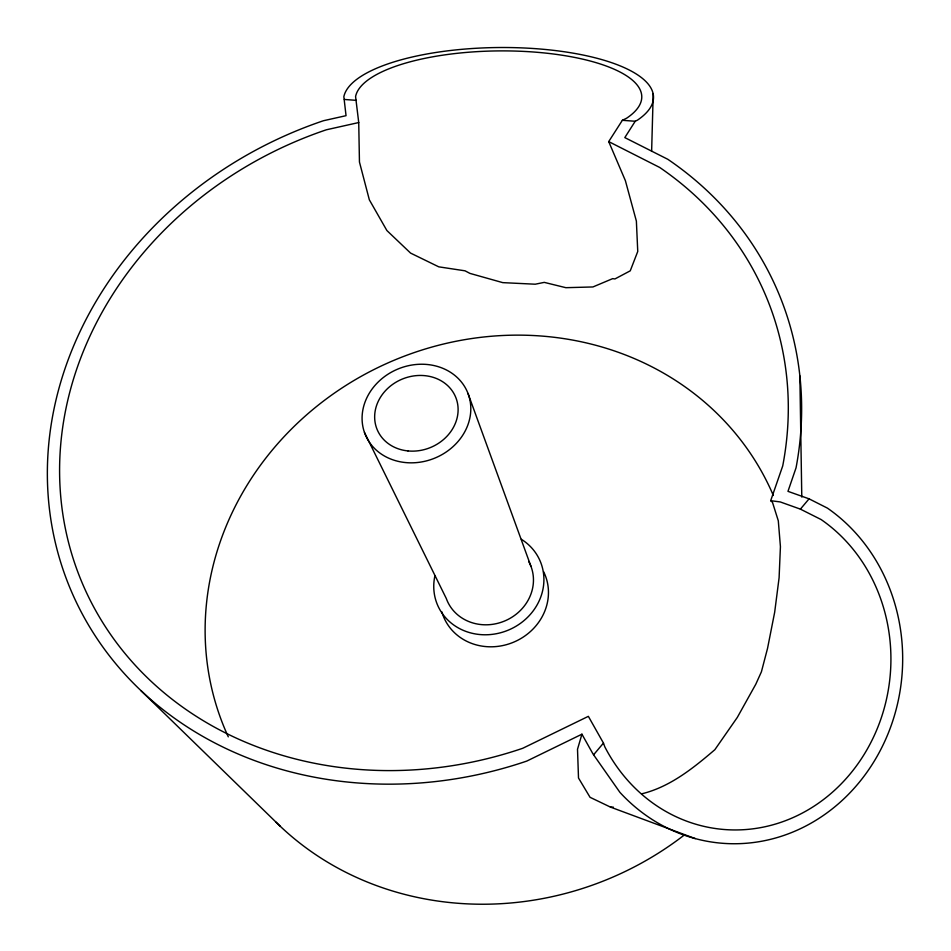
<?xml version="1.0" encoding="UTF-8"?>
<svg xmlns="http://www.w3.org/2000/svg" width="951" height="951" viewBox="0 0 951 951"><rect width="100%" height="100%" fill="white"/><g stroke="black" fill="none" stroke-linecap="round" stroke-linejoin="round"><path stroke-width="1.43" d="M651.625 151.411L653.218 93.602M622.358 120.302L626.638 118.197A143.304 47.324 -0.6 0 0 536.15 52.21A143.304 47.324 -0.6 0 0 355.579 96.586L358.729 122.548L359.454 162.027L369.333 199.805L386.891 230.546L410.582 253.097L438.768 266.839L465.051 270.821L469.96 273.401L502.758 282.637L535.235 284.206L544.281 282.376L565.869 287.689L592.937 286.952L612.67 278.643L614.928 278.94L630.251 270.833L637.752 251.468L636.374 221.096L625.389 180.666L608.711 141.604L622.358 120.302L635.22 121.264L637.467 120.147A155.084 51.235 -0.6 0 0 539.241 48.941A155.084 51.235 -0.6 0 0 343.846 96.705L346.045 115.677L323.483 120.718A383.752 335.644 -22.4 0 0 61.328 564.335A383.752 335.644 -22.4 0 0 526.818 761.062L581.929 734.196L577.507 749.269L578.505 778.013L590.048 797.307L610.435 807.078L695.264 838.592M642.27 793.693C670.277 786.727 693.35 768.063 714.867 749.685L737.322 717.399L755.819 684.185L761.418 671.786L767.54 648.368L774.673 612.242L779.095 577.768L780.426 546.635L778.298 520.791L772.485 502.342L770.69 500.678L782.721 465.931A370.759 324.196 -22.4 0 0 659.697 167.459L608.711 141.604M635.22 121.264L624.807 137.598L667.792 159.281A383.752 335.644 -22.4 0 1 796.035 467.856L787.975 491.346L809.063 498.835L827.382 508.096A181.7 165.153 -84.4 0 1 865.588 774.126A181.7 165.153 -84.4 0 1 619.886 792.326L593.008 753.977L581.929 734.196M593.674 754.702L603.457 743.088L588.36 716.341L522.765 748.271A370.759 324.196 -22.4 0 1 73.072 558.285A370.759 324.196 -22.4 0 1 326.359 129.788L358.729 122.548M770.69 500.678L780.26 501.938L800.397 509.13L809.063 498.835M610.435 807.078L613.324 807.137M344.357 99.463L356.34 100.354M800.397 509.13L821.082 519.531A167.947 152.636 -84.4 0 1 842.705 782.316A167.947 152.636 -84.4 0 1 604.824 746.868L603.457 743.088M140.95 690.628L280.188 826.217M364.483 432.491L446.292 598.488A45.291 41.368 -23.4 0 0 505.849 620.48A45.291 41.368 -23.4 0 0 528.661 561.423M467.999 393.441A55.336 48.216 -22.3 0 1 405.637 462.578A55.336 48.216 -22.3 0 1 375.716 384.596A55.336 48.216 -22.3 0 1 467.999 393.441L530.943 566.309M799.862 375.883L801.788 497.088M228.288 736.835A298.079 273.769 -23.7 0 1 388.412 362.711A298.079 273.769 -23.7 0 1 773.341 495.483M543.58 571.646A54.885 50.308 -23.5 0 1 512.47 642.65A54.885 50.308 -23.5 0 1 441.87 611.873M521.374 539.312A55.824 50.985 -23.4 0 1 537.41 604.349A55.824 50.985 -23.4 0 1 469.972 632.724A55.824 50.985 -23.4 0 1 434.94 575.688M683.71 835.465A306.959 282.245 -23.8 0 1 275.956 822.116M407.955 450.929A42.474 37.018 -22.3 0 0 455.993 397.97A42.474 37.018 -22.3 0 0 385.191 390.992A42.474 37.018 -22.3 0 0 407.955 450.929"/></g></svg>
